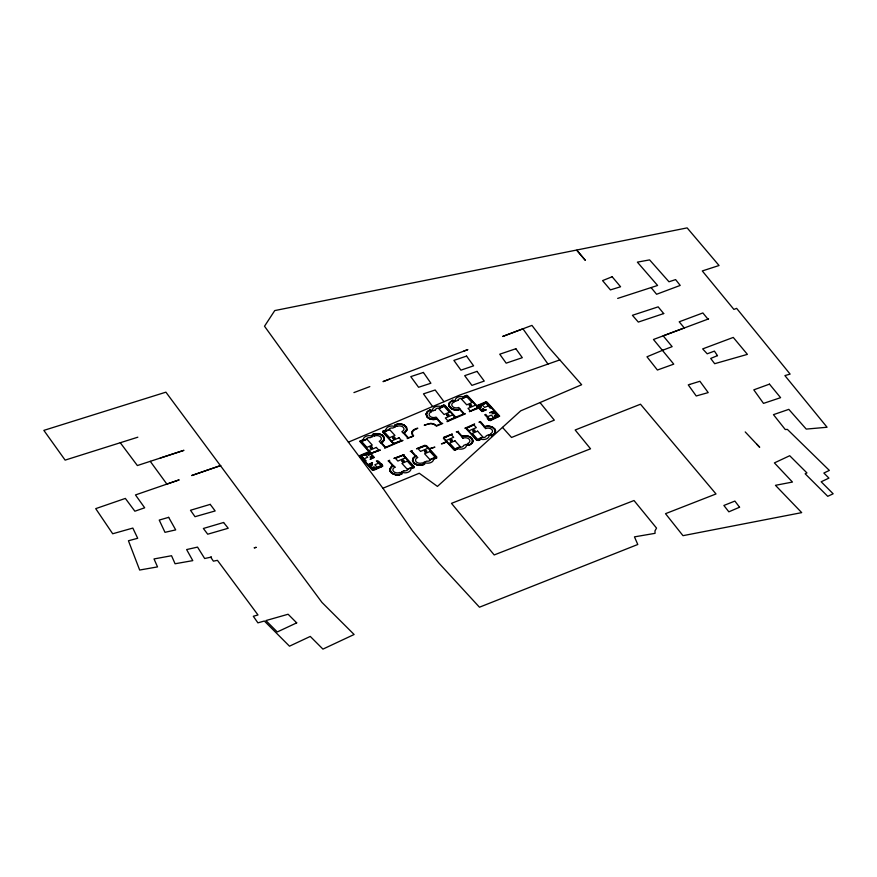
<?xml version="1.0" encoding="UTF-8"?>
<svg xmlns="http://www.w3.org/2000/svg" width="877" height="877" viewBox="0 0 877 877"><rect width="100%" height="100%" fill="white"/><g stroke="black" fill="none" stroke-linecap="round" stroke-linejoin="round"><path stroke-width="1.32" d="M372.308 435.902L372.265 434.685M426.058 414.448L426.123 413.769M472.955 441.032L472.55 439.191M472.955 441.043L472.856 441.712M389.859 469.129L390.122 471.322M384.334 439.52L384.17 437.338M389.859 469.118L390.682 467.353M426.123 413.769L427.329 411.554M359.789 441.142L362.892 439.958L360.414 441.416L371.19 453.19L380.333 450.044L370.971 453.584M384.323 439.53L384.027 440.353M472.856 441.723L472.56 442.545M406.884 430.212L406.588 427.198L403.902 424.786M495.417 432.394L495.571 430.706M406.884 430.212L404.867 432.712M495.417 432.405L492.249 435.551M382.767 466.224L373.602 470.335L372.188 470.061L359.691 456.226L360.085 455.415L368.965 451.655L359.789 441.394M412.091 431.594C410.502 435.529 416.443 436.527 408.123 437.678M457.509 448.849L455.251 450.252M472.56 442.545L469.173 445.384L466.915 444.858L467.792 444.464M412.102 431.572C412.727 428.842 422.21 426.715 415.281 429.456A6.249 4.286 0.2 0 0 413.286 435.354L413.582 435.683M413.012 458.167L412.464 460.491M449.287 402.806L448.86 405.81M413.023 458.156L415.358 456.051L411.576 451.885M449.287 402.795L452.718 400.208M394.913 424.885L397.73 423.942M403.563 432.986L403.705 432.854A6.994 4.802 0.2 0 0 405.163 426.233A6.994 4.802 0.2 0 0 395.593 425.016L396.031 425.498M393.258 465.906L393.17 465.972A6.994 4.802 0.2 0 0 391.712 472.604A6.994 4.802 0.2 0 0 401.271 473.821L400.877 473.383M424.6 464.328L421.311 465.314M383.753 440.835L383.019 441.712M360.611 455.963L369.02 452.335L360.25 456.084L372.835 469.929L381.769 466.378L373.065 469.754L368.362 464.667M368.351 464.481L372.528 462.661L369.042 464.635L373.251 469.272L381.287 465.84L376.365 461.017C379.215 458.923 384.871 470.247 380.739 464.262M374.194 457.531L370.072 459.307L373.558 457.334L369.338 452.696L361.302 456.117L366.224 460.94L365.38 461.247L360.633 456.161M380.739 464.086L381.539 463.703L382.657 465.588M413.527 435.891L407.257 438.577L407.465 437.557L403.563 433.249M478.491 408.222L469.338 411.631L477.735 407.564M485.025 414.766L485.781 414.404L489.925 419.557L497.961 416.137L493.751 411.499L489.629 412.76L493.883 411.006L498.662 416.126M490.923 407.772L490.166 408.134L486.022 402.981L477.987 406.402L482.197 411.039L486.318 409.778L481.999 411.521L478.425 407.717M498.64 416.301L490.254 419.908L499.013 416.169L486.483 402.346L477.505 405.876L486.187 402.499L490.934 407.619M390.693 467.342L391.833 466.246M427.34 411.543L430.059 409.855M395.965 425.849L394.902 426.321L394.913 425.038M383.008 441.723L382.383 442.238M559.8 359.921L547.982 364.076L522.955 328.82L502.707 336.45L531.944 325.4L548.059 346.558L581.648 384.729L520.719 410.831L437.448 486.406L419.272 473.251L382.909 488.237L340.013 430.947L264.514 326.233L274.753 310.579L687.14 227.888L719.052 265.512L702.291 270.949L733.896 309.406L736.636 308.375L790.122 374.106L784.893 375.597L827.077 427.252L806.237 429.094L788.807 409.362L773.459 414.657L785.266 429.533L787.393 429.401L829.357 470.412L823.854 473.043L828.929 478.118L821.168 481.78L833.15 493.784L827.745 496.316L805.152 473.777L806.939 472.933L789.706 455.722L774.402 462.903L792.457 482.054L775.454 485.321L801.699 512.628L682.986 535.672L665.511 513.681L716.005 493.959L640.495 404.22L575.169 429.993L590.539 448.805L451.48 503.354L494.19 554.944L634.016 500.526L656.544 528.107L654.987 530.837L655.053 533.337L634.455 536.867L637.787 544.485L479.467 607.202L439.026 563.231L419.754 539.761L412.563 530.892L382.909 488.237M382.383 442.249L381.506 442.786L385.387 447.084M391.844 466.235L392.71 465.698L388.917 461.521M443.554 437.316L452.335 434.027L443.937 438.105M414.076 467.814L411.39 468.526L413.78 467.035L403.036 455.295L393.883 458.441L404.078 454.593L403.299 454.922M381.024 442.523L381.046 442.512A6.994 4.802 0.2 0 0 382.515 435.891A6.994 4.802 0.2 0 0 372.944 434.663L373.372 435.145M382.821 431.002L385.551 430.311L383.074 431.758L393.784 443.521L402.981 440.397L384.608 448.224L384.828 447.248L380.947 442.951M436.702 458.178L434.005 458.879L436.461 457.421L425.685 445.637L416.542 448.794L424.83 445.264M404.308 433.063L408.112 437.59M423.635 463.275L424.621 462.859L424.589 464.119M444.321 443.137L446.47 441.668L453.979 449.934M401.83 474.062L401.217 474.336M492.238 435.551L491.602 435.814M547.982 364.076L460.03 394.935L348.388 442.161M463.922 396.459L466.389 395.417M372.254 435.979L373.185 435.584M475.696 405.097L468.011 408.375L470.401 411.017L478.097 407.739L467.156 395.933L464.021 396.492M485.562 401.951L476.792 405.711L467.441 395.56M486.044 403.135L482.197 404.779L484.597 407.421L488.434 405.777M385.474 447.369L393.576 443.915M378.7 463.122L374.852 464.766L377.253 467.408L381.1 465.764M487.513 416.761L491.35 415.128L493.751 417.77L489.903 419.403M411.412 451.567L410.304 451.447L412.267 450.614L412.069 451.622L415.95 455.919M457.794 431.703L458.572 431.374L456.281 431.857L457.706 432.186L461.719 436.538M465.895 428.25L464.843 428.25L474.665 424.029L466.498 428.294L477.121 440.046L480.432 439.563L478.118 440.55M490.517 420.532L499.627 416.169M445.965 440.572L453.661 437.294L451.26 434.652L443.565 437.93L454.516 449.726L457.531 448.838M444.31 443.148L441.427 443.883L443.981 442.797A6.26 4.286 0.2 0 0 446.097 441.306L443.367 438.259M424.04 462.289L426.803 461.116A3.015 2.072 0.2 0 0 430.695 459.449L433.468 458.276A5.898 4.045 0.2 0 1 430.837 462.574A5.898 4.045 0.2 0 1 424.051 462.3M401.041 472.9L401.962 472.506L401.973 473.81M490.506 434.795L489.519 435.211L491.558 435.825M353.924 392.589L369.831 386.604M372.802 434.236L374.841 433.633M389.498 379.149L383.019 381.616L467.858 349.605L463.703 351.151M443.619 405.097L441.23 406.095L444.54 405.623L455.163 417.375L447.007 421.64L465.38 413.812L463.966 413.484L460.096 409.23M485.573 401.951L487.075 402.192L499.55 415.95M490.429 420.565L489.037 420.335M401.206 474.336L399.386 474.852M431.144 410.875L432.153 410.458L430.497 409.921M467.825 444.453L468.439 444.529M160.261 458.057L183.951 450.318L137.36 465.544L120.281 442.732M617.671 298.421L657.586 285.463L637.371 262.146L649.605 259.888L668.976 281.769L675.608 279.61L680.212 285.42L656.599 294.266L651.085 287.579M137.832 437.195L65.128 460.118L43.85 430.377L165.896 392.172L321.98 602.444L354.111 634.499L322.933 649.112L310.272 636.428L289.487 646.185L264.35 621.015L257.904 622.856L253.3 616.268L257.991 614.963L217.441 560.337L213.396 561.159L210.71 557.213L211.5 557.038L204.67 558.517L197.533 547.105L186.626 549.572L192.787 560.633L175.071 563.758L171.541 555.733L154.012 558.945L157.531 566.893L139.662 570.039L128.437 540.758L137.7 538.292L132.833 528.075L112.694 533.764L95.714 508.638L125.356 498.421L134.872 511.214L144.683 507.794L135.475 494.935L179.171 479.872L166.871 484.093L150.252 461.335M452.762 400.186L454.779 400.811L453.288 401.173M490.517 434.784L491.537 435.365A6.994 4.802 0.2 0 0 494.168 428.952A6.994 4.802 0.2 0 0 484.904 426.902M443.652 405.086L444.321 405.064M458.298 409.844L459.636 409.504L463.637 413.845M463.363 435.825L462.036 436.165L458.254 431.999M462.047 436.593L462.19 436.571A6.994 4.802 0.2 0 1 471.519 438.599A6.994 4.802 0.2 0 1 468.888 445.012L468.471 444.551M458.287 409.844L457.081 409.998M374.852 433.633L378.776 433.633M463.385 435.814L465.83 435.661M399.375 474.852L396.919 475.016M397.741 423.942L398.958 423.821M421.289 465.314L417.858 465.15M466.542 395.395L467.2 395.461M455.053 450.274L454.472 450.208M457.07 409.998L455.832 410.008M398.969 423.821L400.942 423.909M455.821 410.008L454.604 409.888M465.84 435.661L467.057 435.781M396.908 475.016L395.691 474.895M454.593 409.888L453.65 409.691M467.079 435.781L470.357 436.943M395.68 474.895L392.392 473.733M489.772 420.215C490.046 418.208 485.946 418.439 487.765 418.932L488.993 420.28M401.436 423.986L403.891 424.786M378.787 433.633L382.01 434.871M417.847 465.15L416.926 464.909M453.639 409.68L452.97 409.482M416.915 464.909L415.238 464.196M452.96 409.482L451.502 408.835M492.008 426.781L488.5 426.003L484.685 426.507L480.464 421.552L478.941 422.21L480.355 422.528L484.225 426.781M429.664 418.888L433.172 419.655L436.987 419.151L441.175 423.591L436.472 425.641L433.983 423.942L430.782 423.306L424.216 425.159L427.242 424.358A6.249 4.286 0.2 0 1 435.858 425.74L436.505 426.112L442.732 423.459L441.274 423.098L437.36 418.811M463.758 413.911L455.711 417.156M429.653 418.877L428.294 418.143M370.807 453.519L374.249 457.323M492.435 426.978L495.023 429.215M451.304 408.715L449.397 406.961M444.88 405.262L455.7 417.134M476.737 440.375L465.961 428.502M470.554 437.064L472.275 438.708M382.021 434.871L384.17 437.327M393.334 443.795L382.602 432.043M414.854 463.966L414.185 463.473M428.119 418.011L427.088 417.057M391.855 473.372L390.824 472.418M414.174 463.462L412.596 461.181M453.201 401.107L452.784 400.657A6.994 4.802 0.2 0 0 450.153 407.071A6.994 4.802 0.2 0 0 459.416 409.11M403.705 455.152L414.317 466.838M745.22 431.933L759.701 447.303L756.807 444.222M489.815 420.226L485.014 414.931M430.53 410.743L430.136 410.304A6.994 4.802 0.2 0 0 427.505 416.718A6.994 4.802 0.2 0 0 436.768 418.757M426.408 445.56L429.138 448.531A6.26 4.286 0.2 0 0 432.032 447.895L434.904 447.149L429.456 448.925L436.91 457.125M423.514 463.714L423.931 464.174A6.994 4.802 0.2 0 1 414.361 462.946A6.994 4.802 0.2 0 1 415.786 456.358M502.488 427.395L511.532 437.47L554.319 420.16L540.002 402.565M427.077 417.057L426.058 414.448M390.813 472.407L390.122 471.322M443.97 401.666L435.178 389.991L423.47 393.861L432.624 406.533M393.324 465.599L389.41 461.28L389.618 460.261L388.083 460.918L388.785 461.291M495.034 429.226L495.571 430.706M449.199 406.632L448.86 405.821M412.596 461.17L412.464 460.502M296.7 622.867L277.275 631.955L265.906 620.576L288.116 614.24L296.7 622.867M739.563 507.224L728.842 511.817L723.876 505.47L734.882 501.074L739.563 507.224M366.169 439.388L363.407 440.561A5.898 4.045 0.2 0 1 366.038 436.264A5.898 4.045 0.2 0 1 372.813 436.538L370.072 437.722A3.015 2.072 0.2 0 0 366.169 439.388M388.818 429.73L386.055 430.914A5.898 4.045 0.2 0 1 388.686 426.617A5.898 4.045 0.2 0 1 395.472 426.88L392.721 428.075A3.015 2.072 0.2 0 0 388.829 429.73M435.409 409.888L432.646 411.061A5.898 4.045 0.2 0 1 435.277 406.764A5.898 4.045 0.2 0 1 442.052 407.038L439.3 408.222A3.015 2.072 0.2 0 0 435.409 409.888M458.057 400.23L455.295 401.414A5.898 4.045 0.2 0 1 457.926 397.117A5.898 4.045 0.2 0 1 464.7 397.391L461.96 398.575A3.015 2.072 0.2 0 0 458.057 400.23M366.948 439.213L361.598 441.493L366.937 447.369L372.276 445.088L366.948 439.213M389.596 429.566L384.258 431.846L389.585 437.711L394.924 435.441L389.596 429.566M444.091 406.347L438.741 408.627L444.08 414.503L449.419 412.223L444.091 406.347M466.739 396.7L461.401 398.98L466.728 404.845L472.067 402.576L466.739 396.7M376.332 447.434L368.636 450.712L371.037 453.354L378.732 450.076L376.332 447.434M398.98 437.787L391.295 441.065L393.685 443.707L401.381 440.429L398.98 437.787M453.047 414.744L445.352 418.022L447.752 420.664L455.448 417.386L453.047 414.744M365.347 454.56L361.499 456.193L363.9 458.835L367.748 457.202L365.347 454.56M371.947 456.15L370.017 456.961L370.872 457.904L372.802 457.081L371.947 456.15M483.282 408.715L481.352 409.526L482.207 410.469L484.126 409.647L483.282 408.715M371.716 464.054L369.798 464.876L370.653 465.819L372.572 464.996L371.716 464.054M493.74 412.069L491.822 412.892L492.666 413.834L494.595 413.012L493.74 412.069M403.179 455.13L395.494 458.408L397.884 461.05L405.58 457.772L403.179 455.13M425.838 445.483L418.143 448.761L420.543 451.403L428.228 448.125L425.838 445.483M473.92 424.994L466.224 428.272L468.625 430.914L476.31 427.636L473.92 424.994M407.29 461.116L401.94 463.396L407.279 469.272L412.618 466.992L407.29 461.116M429.938 451.469L424.6 453.749L429.927 459.614L435.266 457.345L429.938 451.469M454.944 440.813L449.594 443.093L454.933 448.969L460.272 446.689L454.944 440.813M477.592 431.166L472.254 433.446L477.581 439.311L482.92 437.042L477.592 431.166M404.154 470.763L401.392 471.947A5.898 4.045 0.2 0 0 408.178 472.221A5.898 4.045 0.2 0 0 410.82 467.934L408.046 469.107A3.015 2.072 0.2 0 1 404.154 470.763M459.712 447.095L456.95 448.268A5.898 4.045 0.2 0 0 463.747 448.553A5.898 4.045 0.2 0 0 466.378 444.266L463.615 445.428A3.015 2.072 0.2 0 1 459.712 447.095M482.361 437.437L479.598 438.621A5.898 4.045 0.2 0 0 486.395 438.906A5.898 4.045 0.2 0 0 489.037 434.619L486.264 435.781A3.015 2.072 0.2 0 1 482.372 437.437M662.891 350.164L646.974 356.796L657.41 370.028L673.755 364.141L653.464 339.487L684.29 327.943L679.204 321.804L702.872 312.946L707.936 319.129L708.605 318.888L663.187 335.847L672.144 346.645L662.891 350.164M717.463 355.645L710.688 358.441L714.678 363.703L747.401 354.374L733.26 337.426L702.663 348.903L707.213 353.804L714.426 351.118L717.463 355.645M612.157 276.759L602.576 280.618L610.425 289.892L620.576 286.768L612.157 276.759M769.469 384.137L753.803 389.848L763.505 403.387L780.596 397.676L769.469 384.137M477.022 371.377L464.689 375.674L471.925 385.376L484.257 381.078L477.022 371.377M207.312 470.138L191.69 475.553L220.818 465.512L207.312 470.138M466.564 356.084L453.891 360.403L460.929 370.149L473.602 365.83L466.564 356.084M515.873 348.739L499.737 354.209L506.172 363.155L522.308 357.684L515.873 348.739M663.714 313.571L638.313 322.078L632.416 315.303L658.167 306.862L663.714 313.571M423.394 372.451L410.776 376.628L418.57 387.272L430.892 383.227L423.394 372.451M689.728 384.422L688.259 384.882L696.228 395.976L708.21 392.6L699.912 381.276L689.728 384.422M210.217 504.374L190.495 510.271L195.012 516.696L215.161 510.951L210.217 504.374M223.591 522.495L203.365 528.48L207.717 534.203L228.217 528.261L223.591 522.495M168.658 517.342L159.23 520.083L164.986 532.328L175.696 529.894L168.658 517.342M256.106 547.369L254.319 547.818L256.106 547.369M485.606 428.568L484.137 426.956A7.301 5.01 0.2 0 1 494.2 428.568A7.301 5.01 0.2 0 1 491.865 435.463L490.407 433.852A4.538 3.113 0.2 0 0 491.854 429.577A4.538 3.113 0.2 0 0 485.606 428.568M453.913 402.159L452.455 400.548A7.301 5.01 0.2 0 0 450.12 407.443A7.301 5.01 0.2 0 0 460.184 409.066L458.715 407.443A4.538 3.113 0.2 0 1 452.466 406.446A4.538 3.113 0.2 0 1 453.913 402.159M462.957 438.215L461.488 436.603A7.301 5.01 0.2 0 1 471.552 438.226A7.301 5.01 0.2 0 1 469.217 445.121L467.748 443.499A4.538 3.113 0.2 0 0 469.195 439.224A4.538 3.113 0.2 0 0 462.957 438.215M431.265 411.817L429.796 410.195A7.301 5.01 0.2 0 0 427.472 417.09A7.301 5.01 0.2 0 0 437.535 418.713L436.066 417.101A4.538 3.113 0.2 0 1 429.818 416.093A4.538 3.113 0.2 0 1 431.265 411.817M397.073 426.375L395.604 424.764A7.301 5.01 0.2 0 1 405.667 426.386A7.301 5.01 0.2 0 1 403.343 433.282L401.874 431.659A4.538 3.113 0.2 0 0 403.321 427.384A4.538 3.113 0.2 0 0 397.073 426.375M417.649 457.52L416.18 455.908A7.301 5.01 0.2 0 0 413.856 462.804A7.301 5.01 0.2 0 0 423.92 464.415L422.451 462.804A4.538 3.113 0.2 0 1 416.202 461.806A4.538 3.113 0.2 0 1 417.649 457.52M374.424 436.033L372.955 434.411A7.301 5.01 0.2 0 1 383.019 436.033A7.301 5.01 0.2 0 1 380.684 442.929L379.226 441.317A4.538 3.113 0.2 0 0 380.673 437.031A4.538 3.113 0.2 0 0 374.424 436.033M395.001 467.167L393.532 465.555A7.301 5.01 0.2 0 0 391.197 472.451A7.301 5.01 0.2 0 0 401.26 474.073L399.802 472.451A4.538 3.113 0.2 0 1 393.554 471.453A4.538 3.113 0.2 0 1 395.001 467.167M585.167 260.14L576.902 250.351L585.167 260.14M425.005 451.951A1.162 0.789 0.2 0 0 426.77 451.304A1.162 0.789 0.2 0 0 425.071 450.581A1.162 0.789 0.2 0 0 425.005 451.951M402.357 461.598A1.162 0.789 0.2 0 0 404.122 460.951A1.162 0.789 0.2 0 0 402.411 460.228A1.162 0.789 0.2 0 0 402.357 461.598M393.302 438.588A1.162 0.789 0.2 0 0 395.067 437.93A1.162 0.789 0.2 0 0 393.367 437.206A1.162 0.789 0.2 0 0 393.302 438.588M370.653 448.235A1.162 0.789 0.2 0 0 372.418 447.588A1.162 0.789 0.2 0 0 370.708 446.853A1.162 0.789 0.2 0 0 370.653 448.235M450.646 441.021A1.162 0.789 0.2 0 0 452.411 440.375A1.162 0.789 0.2 0 0 450.712 439.651A1.162 0.789 0.2 0 0 450.646 441.021M473.295 431.374A1.162 0.789 0.2 0 0 475.071 430.728A1.162 0.789 0.2 0 0 473.361 430.004A1.162 0.789 0.2 0 0 473.295 431.374M447.149 415.643A1.162 0.789 0.2 0 0 448.914 414.996A1.162 0.789 0.2 0 0 447.215 414.262A1.162 0.789 0.2 0 0 447.149 415.643M469.798 405.985A1.162 0.789 0.2 0 0 471.574 405.338A1.162 0.789 0.2 0 0 469.864 404.615A1.162 0.789 0.2 0 0 469.798 405.985M368.208 454.955A1.107 0.756 0.2 0 0 369.908 454.33A1.107 0.756 0.2 0 0 368.274 453.639A1.107 0.756 0.2 0 0 368.208 454.955M373.218 468.296A1.107 0.756 0.2 0 0 374.907 467.682A1.107 0.756 0.2 0 0 373.273 466.981A1.107 0.756 0.2 0 0 373.218 468.296M479.763 407.432A1.107 0.756 0.2 0 0 481.451 406.807A1.107 0.756 0.2 0 0 479.818 406.117A1.107 0.756 0.2 0 0 479.763 407.432M495.023 416.4A1.107 0.756 0.2 0 0 496.711 415.786A1.107 0.756 0.2 0 0 495.077 415.084A1.107 0.756 0.2 0 0 495.023 416.4"/></g></svg>
